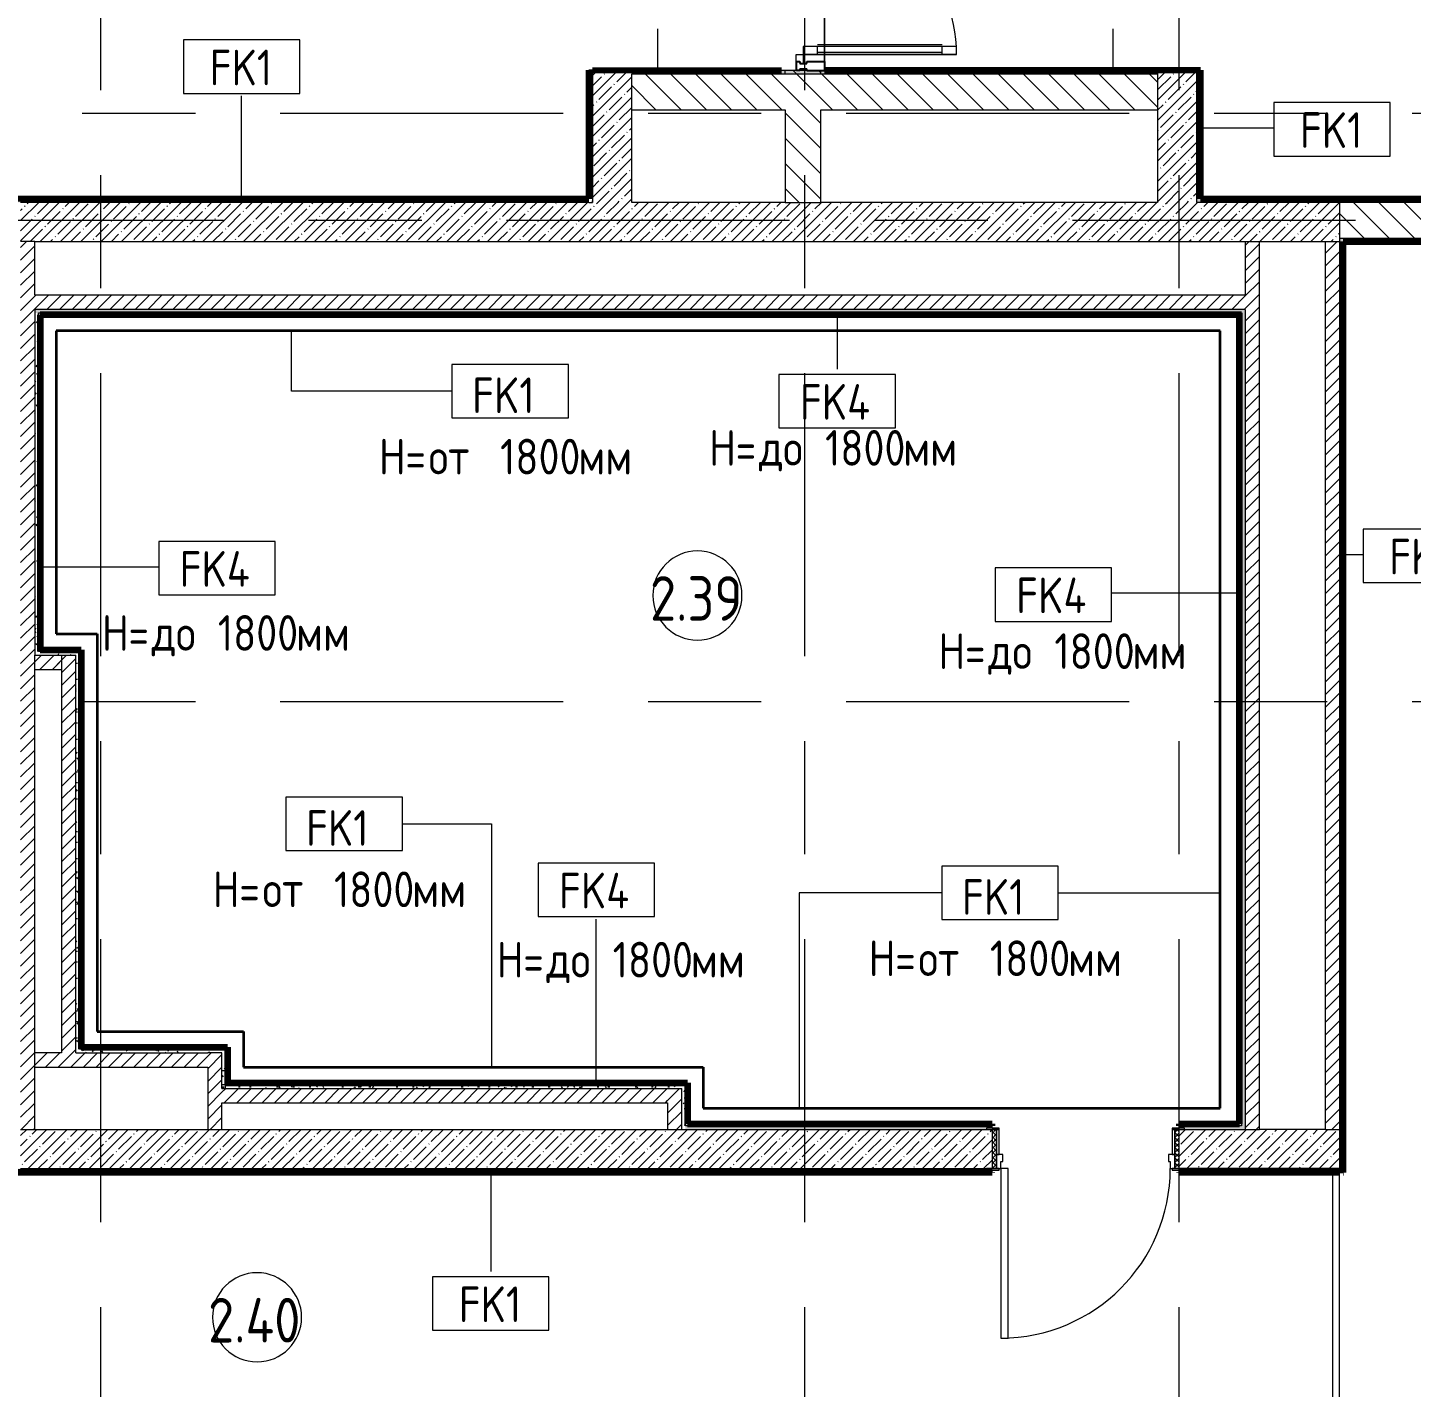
# Model space of a CAD drawing. Header units: millimetres. Extents: x 81731 to 272849, y -8553 to 29000.
# Drawn here: x 94250 to 102012, y 3953 to 11580 of the extents above; entities that cross this region are included whole.
import ezdxf

# ---------------------------------------------------------------- set-up
doc = ezdxf.new("R2010")
doc.units = ezdxf.units.MM
doc.linetypes.add('Осевая', pattern=[3175, 635, -476.25, 1587.5, -476.25])
for name, color, linetype, lineweight in [('A-AREA-IDEN', 7, 'Continuous', 9), ('A-DETL', 7, 'Continuous', 9), ('A-DETL-1', 7, 'Continuous', 35), ('A-DETL-GENF', 7, 'Continuous', 9), ('A-DOOR', 7, 'Continuous', 9), ('A-DOOR-1', 7, 'Continuous', 13), ('A-DOOR-FRAM', 7, 'Continuous', 13), ('A-DOOR-FRAM-1', 7, 'Continuous', 9), ('A-GLAZ-CWMG', 7, 'Continuous', 9), ('A-GLAZ-CWMG-1', 7, 'Continuous', 25), ('A-WALL', 7, 'Continuous', 9), ('A-WALL-IDEN', 7, 'Continuous', 9), ('I-WALL', 7, 'Continuous', 9), ('Оси-2', 7, 'Осевая', 9)]:
    doc.layers.add(name, color=color, linetype=linetype, lineweight=lineweight)
for name, color, linetype, lineweight, true_color in [('A-WALL-2', 7, 'Continuous', 9, 0xff80c0), ('G-ANNO-TEXT-1', 7, 'Continuous', 9, 0x3c3c3c), ('I-WALL-15', 7, 'Continuous', 90, 0x00ff40), ('I-WALL-2', 7, 'Continuous', 9, 0x00ff40), ('I-WALL-4', 7, 'Continuous', 9, 0xc0c0c0), ('I-WALL-7', 7, 'Continuous', 80, 0xff80c0)]:
    doc.layers.add(name, color=color, linetype=linetype, lineweight=lineweight, true_color=true_color)
doc.styles.add('GOST Common', font='GOST_Common.ttf', dxfattribs={"width": 0.9, "height": 250})
doc.styles.add('GOST Common_1', font='GOST_Common.ttf', dxfattribs={"width": 0.9, "height": 200})
pattern_1 = [(45, (0, 0), (-35.35534, 35.35534), [])]
pattern_2 = [(45, (0, 0), (-57.024626, 57.024626), []), (45, (57.025, 0), (-57.024626, 57.024626), [100.806, -20.161, 3.353, -16.808])]
pattern_3 = [(135, (0, 0), (-70.71068, -70.71068), [])]
pattern_4 = [(0, (0, 0), (121.92, 30.48), [10.058, -81.382, 10.058, -81.382, -487.68]), (0, (0, 0), (121.92, 30.48), [-182.88, 10.058, -172.822, 10.058, -81.382, -213.36]), (0, (0, 0), (121.92, 30.48), [-457.2, 10.058, -50.902, 10.058, -142.342]), (120, (45.72, 15.24), (-87.356454, 90.345817), [10.058, -81.382, 10.058, -81.382, -487.68]), (120, (45.72, 15.24), (-87.356454, 90.345817), [-182.88, 10.058, -172.822, 10.058, -81.382, -213.36]), (120, (45.72, 15.24), (-87.356454, 90.345817), [-457.2, 10.058, -50.902, 10.058, -142.342]), (240, (60.96, 76.2), (-34.563546, -120.825817), [10.058, -81.382, 10.058, -81.382, -487.68]), (240, (60.96, 76.2), (-34.563546, -120.825817), [-182.88, 10.058, -172.822, 10.058, -81.382, -213.36]), (240, (60.96, 76.2), (-34.563546, -120.825817), [-457.2, 10.058, -50.902, 10.058, -142.342])]

# ---------------------------------------------------------------- blocks, each defined once
blk = doc.blocks.new('110_Дверь_СКБ_1Ст_Внутренняя1 - Д-7а_л__950x2100h_Туалет-32220591-План отделки стен 2 этажа в осях 23-33')
at = {"layer": 'A-DOOR'}
h = blk.add_hatch(dxfattribs=at)
h.set_pattern_fill('FP_11', color=256, style=0, pattern_type=2)
h.set_pattern_definition([(135, (1776.41, 174.685), (-14.14214, -14.14214), []), (225, (1776.41, 174.685), (14.14214, -14.14214), [])])
h.paths.add_polyline_path([(537.5, 110), (512.5, 110), (512.5, -110), (537.5, -110)])
at = {"layer": 'A-DOOR-FRAM-1'}
h = blk.add_hatch(dxfattribs=at)
h.set_pattern_fill('FP_12', color=256, style=0, pattern_type=2)
h.set_pattern_definition([(45, (-346.384, 174.685), (-14.1421, 14.1421), []), (135, (-346.384, 174.685), (-14.1421, -14.1421), [])])
h.paths.add_polyline_path([(-487.5, 110), (-512.5, 110), (-512.5, -110), (-487.5, -110)])
at = {"layer": 'A-DOOR'}
blk.add_arc((487.5, 110), 950, 90, 180, dxfattribs=at)
at = {"layer": 'A-DOOR-1'}
for p, q in [((487.5, 1060), (447.5, 1060)), ((447.5, 1060), (447.5, 110)), ((487.5, 110), (487.5, 1060)), ((447.5, 110), (487.5, 110))]:
    blk.add_line(p, q, dxfattribs=at)
at = {"layer": 'A-DOOR-FRAM'}
for p, q in [((-472.5, 118), (-542.5, 118)), ((-542.5, 118), (-542.5, 110)), ((-542.5, 110), (-472.5, 110)), ((-487.5, 110), (-512.5, 110)), ((-512.5, 110), (-512.5, -110)), ((-462.5, 110), (-487.5, 110)), ((-487.5, 110), (-487.5, 30)), ((-487.5, -110), (-487.5, 110)), ((-472.5, 110), (-487.5, 110)), ((-487.5, 110), (-487.5, 109)), ((-487.5, 109), (-472.5, 109)), ((-472.5, 110), (-472.5, 118)), ((-472.5, 109), (-472.5, 110)), ((-462.5, 70), (-462.5, 110)), ((487.5, 110), (487.5, 70)), ((512.5, 110), (487.5, 110)), ((567.5, 118), (497.5, 118)), ((497.5, 118), (497.5, 110)), ((512.5, 110), (497.5, 110)), ((497.5, 110), (497.5, 109)), ((497.5, 110), (567.5, 110)), ((497.5, 109), (512.5, 109)), ((512.5, 30), (512.5, 110)), ((537.5, 110), (512.5, 110)), ((512.5, 110), (512.5, -110)), ((512.5, 109), (512.5, 110)), ((537.5, -110), (537.5, 110)), ((567.5, 110), (567.5, 118)), ((-487.5, 30), (-452.5, 30)), ((-472.5, 30), (-487.5, 30)), ((-487.5, 30), (-487.5, -110)), ((-472.5, -110), (-472.5, 30)), ((-452.5, 70), (-462.5, 70)), ((-452.5, 30), (-452.5, 70)), ((487.5, 70), (477.5, 70)), ((477.5, 70), (477.5, 30)), ((477.5, 30), (512.5, 30)), ((512.5, 30), (497.5, 30)), ((497.5, 30), (497.5, -110)), ((512.5, -110), (512.5, 30)), ((-472.5, -110), (-542.5, -110)), ((-542.5, -110), (-542.5, -118)), ((-542.5, -118), (-472.5, -118)), ((-512.5, -110), (-487.5, -110)), ((-487.5, -110), (-472.5, -110)), ((-472.5, -118), (-472.5, -110)), ((497.5, -110), (512.5, -110)), ((567.5, -110), (497.5, -110)), ((497.5, -110), (497.5, -118)), ((497.5, -118), (567.5, -118)), ((512.5, -110), (537.5, -110)), ((567.5, -118), (567.5, -110))]:
    blk.add_line(p, q, dxfattribs=at)
blk = doc.blocks.new('Дверь_Витражная_остекление_ - ВВ-7 остекление-32349468-План отделки стен 2 этажа в осях 23-33')
at = {"layer": 'A-DETL-GENF'}
for p, q in [((-815, -20), (-860, -20)), ((-860, -880), (-860, -20)), ((-815, -20), (-860, -20)), ((-860, -20), (-860, -880)), ((-815, -880), (-815, -20)), ((-815, -880), (-815, -20)), ((865, -880), (865, -20)), ((865, -20), (865, -880)), ((-860, -100), (-815, -100)), ((-850, -800), (-850, -100)), ((-806, -800), (-806, -100)), ((856, -800), (856, -100)), ((900, -100), (865, -100)), ((900, -800), (900, -139.5)), ((910, -880), (910, -139.5)), ((910, -880), (910, -139.5)), ((-860, -800), (-815, -800)), ((910, -800), (865, -800)), ((-860, -880), (-815, -880)), ((-860, -880), (-815, -880)), ((910, -880), (865, -880)), ((865, -880), (910, -880))]:
    blk.add_line(p, q, dxfattribs=at)
at = {"layer": 'A-DOOR'}
for p, q in [((-860, -880), (-860, -20)), ((860, -880), (860, -20))]:
    blk.add_line(p, q, dxfattribs=at)
for centre, start, end in [((-860, -20), 270, 0), ((860, -20), 180, 270)]:
    blk.add_arc(centre, 860, start, end, dxfattribs=at)
at = {"layer": 'A-DOOR-1'}
for p, q in [((-910, 20), (-860, 20)), ((-910, 17), (-910, 20)), ((-860, 20), (-860, -20)), ((860, 20), (910, 20)), ((860, -20), (860, 20)), ((910, 20), (910, 17)), ((-860, -20), (-910, -20)), ((910, -20), (860, -20))]:
    blk.add_line(p, q, dxfattribs=at)
blk = doc.blocks.new('Прямоугольный импост - Импост структурный с накладкой - 160мм Темный-32310142-План отделки стен 2 этажа в осях 23-33')
at = {"layer": 'A-GLAZ-CWMG'}
blk.add_line((0, -139.5), (-50, -139.5), dxfattribs=at)
at = {"layer": 'A-GLAZ-CWMG-1'}
for p, q in [((0, 17), (-50, 17)), ((-50, 17), (-50, 0)), ((-50, 0), (-40, 0)), ((-40, 0), (-40, -40)), ((-10, 0), (0, 0)), ((-10, 0), (-10, -40)), ((0, 0), (0, 17)), ((-40, -40), (-50, -40)), ((-50, -40), (-50, -139.5)), ((0, -40), (-10, -40)), ((0, -40), (0, -139.5))]:
    blk.add_line(p, q, dxfattribs=at)
blk = doc.blocks.new('Прямоугольный импост - Импост структурный с накладкой - 160мм Темный-32470442-План отделки стен 2 этажа в осях 23-33')
at = {"layer": 'A-GLAZ-CWMG-1'}
for p, q in [((-50, -140), (-50, -139.5)), ((-50, -140), (0, -140)), ((0, -140), (0, -139.5))]:
    blk.add_line(p, q, dxfattribs=at)
blk = doc.blocks.new('Прямоугольный импост - Импост структурный с накладкой - 160мм Темный-31920698-План отделки стен 2 этажа в осях 23-33')
at = {"layer": 'A-GLAZ-CWMG'}
for p, q in [((98720.5, 13190), (98721, 13190)), ((98720.5, 11390), (98720.5, 13190)), ((98721, 13190), (98721, 11390)), ((98721, 11390), (98720.5, 11390))]:
    blk.add_line(p, q, dxfattribs=at)
blk = doc.blocks.new('Марка_Помещения - Номер-25198446-План отделки стен 2 этажа в осях 23-33')
at = {"layer": 'A-AREA-IDEN'}
for start, end in [(360, 180), (180, 360)]:
    blk.add_arc((0, 0), 2.5, start, end, dxfattribs=at)
blk = doc.blocks.new('М_стена_0001 - Типоразмер_без рамки-25382661-План отделки стен 2 этажа в осях 23-33')
at = {"layer": 'A-WALL-IDEN'}
for p, q in [((3.258, 1.523), (-3.273, 1.523)), ((-3.273, 1.523), (-3.273, -1.477)), ((3.258, -1.477), (3.258, 1.523)), ((-3.273, -1.477), (3.258, -1.477))]:
    blk.add_line(p, q, dxfattribs=at)

msp = doc.modelspace()

# ---------------------------------------------------------------- hatches: boundary and pattern name
at = {"layer": 'I-WALL'}
h = msp.add_hatch(dxfattribs=at)
h.set_pattern_fill('FP_4', color=256, style=0, pattern_type=2)
h.set_pattern_definition(pattern_3)
h.paths.add_polyline_path([(98500, 11320), (98700, 11320), (98700, 11340), (98500, 11340)])
h.paths.add_polyline_path([(98500, 13240), (98700, 13240), (98700, 13400), (98500, 13400), (98500, 13390)])
h = msp.add_hatch(dxfattribs=at)
h.set_pattern_fill('FP_39', color=256, style=0, pattern_type=2)
h.set_pattern_definition(pattern_4)
h.paths.add_polyline_path([(97399, 10600), (97419, 10600), (97419, 11341), (97399, 11341), (97399, 10620)])
h = msp.add_hatch(dxfattribs=at)
h.set_pattern_fill('FP_2', color=256, style=0, pattern_type=2)
h.set_pattern_definition(pattern_2)
h.paths.add_polyline_path([(97639, 10600), (97639, 11340), (97419, 11340), (97419, 10600), (97506.4, 10600)])
h = msp.add_hatch(dxfattribs=at)
h.set_pattern_fill('FP_39', color=256, style=0, pattern_type=2)
h.set_pattern_definition(pattern_4)
h.paths.add_polyline_path([(97639, 11320), (100589, 11320), (100589, 11340), (97639, 11340)])
h = msp.add_hatch(dxfattribs=at)
h.set_pattern_fill('FP_2', color=256, style=0, pattern_type=2)
h.set_pattern_definition(pattern_2)
h.paths.add_polyline_path([(100809, 10600), (100809, 11340), (100589, 11340), (100589, 10600)])
h = msp.add_hatch(dxfattribs=at)
h.set_pattern_fill('FP_39', color=256, style=0, pattern_type=2)
h.set_pattern_definition(pattern_4)
h.paths.add_polyline_path([(100829, 10620), (100829, 11340), (100809, 11340), (100809, 10620)])
h = msp.add_hatch(dxfattribs=at)
h.set_pattern_fill('FP_4', color=256, style=0, pattern_type=2)
h.set_pattern_definition(pattern_3)
h.paths.add_polyline_path([(100092.3, 11120), (100589, 11120), (100589, 11320), (97639, 11320), (97639, 11120), (98700, 11120)])
h = msp.add_hatch(dxfattribs=at)
h.set_pattern_fill('FP_4', color=256, style=0, pattern_type=2)
h.set_pattern_definition(pattern_3)
h.paths.add_polyline_path([(98500, 10600), (98700, 10600), (98700, 11120), (98500, 11120)])
h = msp.add_hatch(dxfattribs=at)
h.set_pattern_fill('FP_39', color=256, style=0, pattern_type=2)
h.set_pattern_definition(pattern_4)
h.paths.add_polyline_path([(89223.5, 10600), (89930, 10600), (89930, 10608), (89985, 10608), (89985, 10620), (89223.5, 10620)])
h.paths.add_polyline_path([(97399, 10600), (97398, 10620), (93460, 10620), (93460, 10608), (93490, 10608), (93490, 10600), (94920.4, 10600)])
h.paths.add_polyline_path([(91440, 10600), (92480, 10600), (92480, 10608), (92510, 10608), (92510, 10620), (91385, 10620), (91385, 10608), (91440, 10608), (91440, 10601)])
h = msp.add_hatch(dxfattribs=at)
h.set_pattern_fill('FP_2', color=256, style=0, pattern_type=2)
h.set_pattern_definition(pattern_2)
h.paths.add_polyline_path([(94920.4, 10380), (101610, 10380), (101610, 10600), (94210, 10600), (94210, 10380), (94290, 10380)])
h = msp.add_hatch(dxfattribs=at)
h.set_pattern_fill('FP_39', color=256, style=0, pattern_type=2)
h.set_pattern_definition(pattern_4)
h.paths.add_polyline_path([(107650, 10600), (107650, 10608), (107705, 10608), (107705, 10620), (105095, 10620), (105095, 10608), (105125, 10608), (105125, 10600), (107130, 10600)])
h.paths.add_polyline_path([(121190, 10600), (121189, 10620), (111180, 10620), (111180, 10608), (111210, 10608), (111210, 10600), (120779.7, 10600)])
h.paths.add_polyline_path([(103615, 10600), (103615, 10608), (103645, 10608), (103645, 10620), (100809, 10620), (100809, 10600), (102678.2, 10600)])
h.paths.add_polyline_path([(110200, 10600), (110200, 10608), (110230, 10608), (110230, 10620), (109105, 10620), (109105, 10608), (109160, 10608), (109160, 10600)])
h = msp.add_hatch(dxfattribs=at)
h.set_pattern_fill('FP_4', color=256, style=0, pattern_type=2)
h.set_pattern_definition(pattern_3)
h.paths.add_polyline_path([(105125, 10400), (107130, 10400), (107130, 10600), (105095, 10600), (105095, 10400)])
h.paths.add_polyline_path([(102678.2, 10400), (103645, 10400), (103645, 10600), (101610, 10600), (101610, 10400)])
h = msp.add_hatch(dxfattribs=at)
h.set_pattern_fill('FP_5', color=256, style=0, pattern_type=2)
h.set_pattern_definition(pattern_1)
h.paths.add_polyline_path([(94290, 5400), (94290, 10380), (94210, 10380), (94210, 5400)])
h = msp.add_hatch(dxfattribs=at)
h.set_pattern_fill('FP_5', color=256, style=0, pattern_type=2)
h.set_pattern_definition(pattern_1)
h.paths.add_polyline_path([(101080, 5400), (101160, 5400), (101160, 10380), (101080, 10380), (101080, 8220.6)])
h = msp.add_hatch(dxfattribs=at)
h.set_pattern_fill('FP_5', color=256, style=0, pattern_type=2)
h.set_pattern_definition(pattern_1)
h.paths.add_polyline_path([(101530, 5400), (101610, 5400), (101610, 10380), (101530, 10380), (101530, 8220.6)])
h = msp.add_hatch(dxfattribs=at)
h.set_pattern_fill('FP_39', color=256, style=0, pattern_type=2)
h.set_pattern_definition(pattern_4)
h.paths.add_polyline_path([(105264.1, 10380), (107110, 10380), (107110, 10400), (105125, 10399.7), (105125, 10392), (105095, 10392), (105095, 10380), (105125, 10380)])
h.paths.add_polyline_path([(101630, 10380), (103645, 10380), (103645, 10392), (103615, 10392), (103615, 10400), (101610, 10400), (101610, 10380)])
h = msp.add_hatch(dxfattribs=at)
h.set_pattern_fill('FP_39', color=256, style=0, pattern_type=2)
h.set_pattern_definition(pattern_4)
h.paths.add_polyline_path([(101610, 5159), (101630, 5159), (101630, 10380), (101610, 10380), (101610, 5160)])
h = msp.add_hatch(dxfattribs=at)
h.set_pattern_fill('FP_5', color=256, style=0, pattern_type=2)
h.set_pattern_definition(pattern_1)
h.paths.add_polyline_path([(101080, 10000), (101080, 10080), (94290, 10080), (94290, 10000), (101060, 10000)])
h = msp.add_hatch(dxfattribs=at)
h.set_pattern_fill('FP_39', color=256, style=0, pattern_type=2)
h.set_pattern_definition(pattern_4)
h.paths.add_polyline_path([(100092.3, 9980), (101060, 9980), (101060, 10000), (94290, 10000), (94290, 9980), (97506.4, 9980)])
h = msp.add_hatch(dxfattribs=at)
h.set_pattern_fill('FP_39', color=256, style=0, pattern_type=2)
h.set_pattern_definition(pattern_4)
h.paths.add_polyline_path([(94310, 8060), (94310, 9980), (94290, 9980), (94290, 8060)])
h = msp.add_hatch(dxfattribs=at)
h.set_pattern_fill('FP_39', color=256, style=0, pattern_type=2)
h.set_pattern_definition(pattern_4)
h.paths.add_polyline_path([(101060, 5400), (101080, 5400), (101080, 10000), (101060, 10000), (101060, 5420)])
h = msp.add_hatch(dxfattribs=at)
h.set_pattern_fill('FP_39', color=256, style=0, pattern_type=2)
h.set_pattern_definition(pattern_4)
h.paths.add_polyline_path([(94310, 8060), (94540, 8060), (94540, 8080), (94310, 8080)])
h = msp.add_hatch(dxfattribs=at)
h.set_pattern_fill('FP_5', color=256, style=0, pattern_type=2)
h.set_pattern_definition(pattern_1)
h.paths.add_polyline_path([(94290, 7980), (94440, 7980), (94440, 8060), (94290, 8060)])
h = msp.add_hatch(dxfattribs=at)
h.set_pattern_fill('FP_5', color=256, style=0, pattern_type=2)
h.set_pattern_definition(pattern_1)
h.paths.add_polyline_path([(94290, 7980), (94520, 7980), (94520, 8060), (94290, 8060)])
h = msp.add_hatch(dxfattribs=at)
h.set_pattern_fill('FP_39', color=256, style=0, pattern_type=2)
h.set_pattern_definition(pattern_4)
h.paths.add_polyline_path([(94540, 5830), (94540, 8060), (94520, 8060), (94520, 5830)])
h = msp.add_hatch(dxfattribs=at)
h.set_pattern_fill('FP_5', color=256, style=0, pattern_type=2)
h.set_pattern_definition(pattern_1)
h.paths.add_polyline_path([(94440, 5830), (94520, 5830), (94520, 7980), (94440, 7980), (94440, 6133.9)])
h = msp.add_hatch(dxfattribs=at)
h.set_pattern_fill('FP_5', color=256, style=0, pattern_type=2)
h.set_pattern_definition(pattern_1)
h.paths.add_polyline_path([(94920.4, 5750), (95260, 5750), (95260, 5830), (94290, 5830), (94290, 5750)])
h = msp.add_hatch(dxfattribs=at)
h.set_pattern_fill('FP_39', color=256, style=0, pattern_type=2)
h.set_pattern_definition(pattern_4)
h.paths.add_polyline_path([(94540, 5830), (95360, 5830), (95360, 5850), (94540, 5850)])
h = msp.add_hatch(dxfattribs=at)
h.set_pattern_fill('FP_5', color=256, style=0, pattern_type=2)
h.set_pattern_definition(pattern_1)
h.paths.add_polyline_path([(95340, 5400), (95340, 5830), (95260, 5830), (95260, 5400)])
h = msp.add_hatch(dxfattribs=at)
h.set_pattern_fill('FP_39', color=256, style=0, pattern_type=2)
h.set_pattern_definition(pattern_4)
h.paths.add_polyline_path([(95340, 5630), (95360, 5630), (95360, 5830), (95340, 5830)])
h = msp.add_hatch(dxfattribs=at)
h.set_pattern_fill('FP_39', color=256, style=0, pattern_type=2)
h.set_pattern_definition(pattern_4)
h.paths.add_polyline_path([(97940, 5630), (97940, 5650), (95340, 5650), (95340, 5630), (97920, 5630)])
h = msp.add_hatch(dxfattribs=at)
h.set_pattern_fill('FP_5', color=256, style=0, pattern_type=2)
h.set_pattern_definition(pattern_1)
h.paths.add_polyline_path([(97840, 5550), (97840, 5630), (95340, 5630), (95340, 5550), (97506.4, 5550)])
h = msp.add_hatch(dxfattribs=at)
h.set_pattern_fill('FP_5', color=256, style=0, pattern_type=2)
h.set_pattern_definition(pattern_1)
h.paths.add_polyline_path([(97920, 5400), (97920, 5630), (97840, 5630), (97840, 5400)])
h = msp.add_hatch(dxfattribs=at)
h.set_pattern_fill('FP_39', color=256, style=0, pattern_type=2)
h.set_pattern_definition(pattern_4)
h.paths.add_polyline_path([(97940, 5400), (97940, 5630), (97920, 5630), (97920, 5400)])
h = msp.add_hatch(dxfattribs=at)
h.set_pattern_fill('FP_2', color=256, style=0, pattern_type=2)
h.set_pattern_definition(pattern_2)
h.paths.add_polyline_path([(101610, 5180), (101610, 5400), (100710, 5400), (100710, 5180), (101570, 5180)])
h.paths.add_polyline_path([(94920.4, 5180), (99660, 5180), (99660, 5400), (94210, 5400), (94210, 5180)])
h = msp.add_hatch(dxfattribs=at)
h.set_pattern_fill('FP_39', color=256, style=0, pattern_type=2)
h.set_pattern_definition(pattern_4)
h.paths.add_polyline_path([(100740, 5400), (101060, 5400), (101060, 5420), (100710, 5420), (100710, 5408), (100740, 5408), (100740, 5401.7)])
h.paths.add_polyline_path([(97940, 5400), (99630, 5400), (99630, 5408), (99660, 5408), (99660, 5420), (97940, 5420)])
h = msp.add_hatch(dxfattribs=at)
h.set_pattern_fill('FP_39', color=256, style=0, pattern_type=2)
h.set_pattern_definition(pattern_4)
h.paths.add_polyline_path([(101570, 5160), (101570, 5180), (100740, 5179.3), (100740, 5172), (100710, 5172), (100710, 5160), (100740, 5160)])
h.paths.add_polyline_path([(94920.4, 5160), (99660, 5160), (99660, 5172), (99630, 5172), (99630, 5180), (94190, 5180), (94190, 5160)])
at = {"layer": 'I-WALL-2'}
for points in [[(101060, 9969), (101060, 9980), (94310, 9980), (94310, 9969), (101049, 9969)], [(94321, 8080), (94321, 9969), (94310, 9969), (94310, 8080)], [(101049, 5431), (101060, 5431), (101060, 9980), (101049, 9980), (101049, 8220.6)], [(94520, 8080), (94551, 8080), (94551, 8091), (94321, 8091), (94321, 8080), (94440, 8080)], [(94551, 5850), (94551, 8080), (94540, 8080), (94540, 5850)], [(95360, 5850), (95371, 5850), (95371, 5861), (94551, 5861), (94551, 5850), (95340, 5850)], [(95360, 5650), (95371, 5650), (95371, 5850), (95360, 5850), (95360, 5830)], [(97506.4, 5650), (97951, 5650), (97951, 5661), (95360, 5661), (95360, 5650)], [(97951, 5420), (97951, 5650), (97940, 5650), (97940, 5420)]]:
    msp.add_hatch(color=256, dxfattribs=at).paths.add_polyline_path(points)
h = msp.add_hatch(color=256, dxfattribs=at)
h.paths.add_polyline_path([(101060, 5420), (101060, 5431), (100710, 5431), (100710, 5420)])
h.paths.add_polyline_path([(99660, 5420), (99660, 5431), (97951, 5431), (97951, 5420)])

# ---------------------------------------------------------------- linework, layer by layer
at = {"layer": 'A-DETL'}
for p, q in [((95730.5, 9541.5), (95730.5, 9880)), ((97283.6, 9691.5), (96630.5, 9691.5)), ((96630.5, 9691.5), (96630.5, 9391.5)), ((97283.6, 9391.5), (97283.6, 9691.5)), ((96630.5, 9541.5), (95730.5, 9541.5)), ((96630.5, 9391.5), (97283.6, 9391.5)), ((96351.9, 7264.2), (95698.8, 7264.2)), ((95698.8, 7264.2), (95698.8, 6964.2)), ((96351.9, 6964.2), (96351.9, 7264.2)), ((96351.9, 7114.2), (96851.9, 7114.2)), ((96851.9, 7114.2), (96851.9, 5750)), ((95698.8, 6964.2), (96351.9, 6964.2)), ((100031.6, 6877.5), (99378.5, 6877.5)), ((99378.5, 6877.5), (99378.5, 6577.5)), ((100031.6, 6577.5), (100031.6, 6877.5)), ((99378.5, 6727.5), (98578.5, 6727.5)), ((98578.5, 6727.5), (98578.5, 5520)), ((100031.6, 6727.5), (100940, 6727.5)), ((99378.5, 6577.5), (100031.6, 6577.5))]:
    msp.add_line(p, q, dxfattribs=at)
at = {"layer": 'A-DETL-1'}
for p, q in [((100940, 9880), (94410, 9880)), ((94410, 9880), (94410, 8180)), ((100940, 5520), (100940, 9880)), ((94410, 8180), (94640, 8180)), ((94640, 8180), (94640, 5950)), ((94640, 5950), (95460, 5950)), ((95460, 5950), (95460, 5750)), ((95460, 5750), (98040, 5750)), ((98040, 5750), (98040, 5520)), ((98040, 5520), (100940, 5520))]:
    msp.add_line(p, q, dxfattribs=at)
at = {"layer": 'A-WALL'}
for p, q in [((97639, 11340), (97639, 11320)), ((100589, 11340), (100589, 11320)), ((100809, 10600), (100809, 11340)), ((97399, 10620), (93460, 10620)), ((97399, 10600), (97419, 10600)), ((98500, 10600), (98700, 10600)), ((103615, 10600), (100809, 10600)), ((103645, 10620), (100829, 10620)), ((94290, 10380), (94210, 10380)), ((101610, 10400), (103615, 10400)), ((101080, 10000), (94290, 10000)), ((94290, 10000), (94290, 8060)), ((101080, 10000), (101080, 5400)), ((94520, 5830), (95260, 5830)), ((95340, 5630), (95340, 5830)), ((95340, 5630), (95360, 5630)), ((94210, 5400), (94290, 5400)), ((97920, 5400), (99630, 5400)), ((100740, 5400), (101160, 5400)), ((101530, 5400), (101610, 5400)), ((94210, 5180), (99630, 5180)), ((101610, 5180), (100740, 5180)), ((101570, 5160), (101570, 5180))]:
    msp.add_line(p, q, dxfattribs=at)
at = {"layer": 'A-WALL-2'}
for p, q in [((97419, 11341), (97419, 11340)), ((101610, 5159), (101610, 5160))]:
    msp.add_line(p, q, dxfattribs=at)
at = {"layer": 'A-WALL-IDEN'}
for p, q in [((97786.1, 11340.5), (97786.1, 11573.2)), ((100340.1, 11340.5), (100340.1, 11573.2)), ((95450.2, 10620.5), (95450.2, 11197.2)), ((100829.5, 11018), (101240.4, 11018)), ((98791.4, 9974.5), (98791.4, 9665.3)), ((101630.5, 8625.7), (101741.4, 8625.7)), ((94315.5, 8556.3), (94984.9, 8556.3)), ((101054.5, 8408.2), (100331.3, 8408.2)), ((97439.6, 5655.5), (97439.6, 6580.2)), ((96847.6, 5159.5), (96847.6, 4603.7))]:
    msp.add_line(p, q, dxfattribs=at)
at = {"layer": 'I-WALL-15'}
for p, q in [((101060, 9969), (94321, 9969)), ((94321, 9969), (94321, 8080)), ((101049, 5431), (101049, 9980)), ((94321, 8091), (94551, 8091)), ((94551, 8091), (94551, 5850)), ((94551, 5861), (95371, 5861)), ((95371, 5861), (95371, 5650)), ((95360, 5661), (97951, 5661)), ((97951, 5661), (97951, 5431)), ((97951, 5431), (99660, 5431)), ((99660, 5420), (99660, 5431)), ((100710, 5431), (101049, 5431)), ((100710, 5431), (100710, 5420))]:
    msp.add_line(p, q, dxfattribs=at)
at = {"layer": 'I-WALL-4'}
for p, q in [((97419, 11341), (97399, 11341)), ((97419, 11340), (97419, 10600)), ((98721, 11340), (98479, 11340)), ((98500, 11320), (98500, 11340)), ((98700, 11320), (98700, 11340)), ((100589, 11320), (97639, 11320)), ((97639, 10600), (97639, 11320)), ((100589, 11320), (97639, 11320)), ((100589, 11320), (100589, 10600)), ((97639, 11120), (98500, 11120)), ((98500, 11120), (98500, 10600)), ((98700, 10600), (98700, 11120)), ((98700, 11120), (100589, 11120)), ((97399, 10600), (94210, 10600)), ((98500, 10600), (97639, 10600)), ((100589, 10600), (98700, 10600)), ((101610, 10600), (101610, 5160)), ((94290, 10080), (94290, 10380)), ((94290, 10380), (101610, 10380)), ((101080, 10380), (101080, 10080)), ((101160, 5400), (101160, 10380)), ((101530, 10380), (101530, 5400)), ((101080, 10080), (94290, 10080)), ((94310, 9980), (101060, 9980)), ((94310, 8080), (94310, 9980)), ((101060, 9980), (101060, 5420)), ((94540, 8080), (94310, 8080)), ((94540, 5850), (94540, 8080)), ((94290, 5400), (94290, 8060)), ((94290, 8060), (94520, 8060)), ((94440, 8060), (94440, 5830)), ((94520, 5830), (94520, 8060)), ((94290, 7980), (94440, 7980)), ((94440, 5830), (94290, 5830)), ((95360, 5850), (94540, 5850)), ((95340, 5830), (95260, 5830)), ((95360, 5630), (95360, 5850)), ((94290, 5750), (95260, 5750)), ((95260, 5750), (95260, 5400)), ((97940, 5650), (95340, 5650)), ((95360, 5630), (97920, 5630)), ((97920, 5400), (97920, 5630)), ((97940, 5420), (97940, 5650)), ((95340, 5550), (97840, 5550)), ((95340, 5400), (95340, 5550)), ((97840, 5550), (97840, 5400)), ((94290, 5400), (97920, 5400)), ((99660, 5420), (97940, 5420)), ((99660, 5408), (99660, 5420)), ((101060, 5420), (100710, 5420)), ((100710, 5420), (100710, 5408)), ((101530, 5400), (101160, 5400)), ((99660, 5160), (99660, 5172)), ((100710, 5172), (100710, 5160)), ((101570, 5160), (101570, 2970)), ((101610, 2970), (101610, 5159)), ((101610, 5159), (101630, 5159)), ((101630, 5159), (101630, 5159))]:
    msp.add_line(p, q, dxfattribs=at)
at = {"layer": 'I-WALL-7'}
for p, q in [((97398, 11341), (97398, 10621)), ((97399, 11341), (97398, 11341)), ((97399, 10620), (97399, 11341)), ((97419, 11341), (98479, 11341)), ((98479, 11340), (97419, 11340)), ((98479, 11341), (98479, 11340)), ((100830, 11341), (98721, 11341)), ((98721, 11340), (98721, 11341)), ((100829, 11340), (98721, 11340)), ((100829, 10620), (100829, 11340)), ((100830, 11341), (100830, 10620)), ((97398, 10621), (93460, 10621)), ((103645, 10621), (100829, 10621)), ((103645, 10380), (101630, 10380)), ((101630, 10380), (101630, 5159)), ((101631, 10379), (103645, 10379)), ((101631, 5159), (101631, 10379)), ((94189, 5159), (99660, 5159)), ((99660, 5160), (94190, 5160)), ((99660, 5159), (99660, 5160)), ((101610, 5160), (100710, 5160)), ((100710, 5160), (100710, 5159)), ((100710, 5159), (101610, 5159)), ((101630, 5159), (101631, 5159))]:
    msp.add_line(p, q, dxfattribs=at)
at = {"layer": 'Оси-2'}
for p, q in [((100710, 593.7), (100710, 19528.3)), ((94660, 593.7), (94660, 19415.1)), ((98610, 593.7), (98610, 19415.1)), ((85030.7, 11100), (120319, 11100)), ((86300.7, 10500), (120319, 10500)), ((85030.7, 7800), (122760, 7800))]:
    msp.add_line(p, q, dxfattribs=at)

# ---------------------------------------------------------------- block references
at = {"layer": 'A-AREA-IDEN', "xscale": 99.99999999999993, "yscale": 99.99999999999993, "zscale": 99.99999999999993}
for p in [(98007.2, 8394.9), (95536.7, 4346.2)]:
    msp.add_blockref('Марка_Помещения - Номер-25198446-План отделки стен 2 этажа в осях 23-33', p, dxfattribs=at)
at = {"layer": 'A-DOOR'}
for name, p, rotation in [('Дверь_Витражная_остекление_ - ВВ-7 остекление-32349468-План отделки стен 2 этажа в осях 23-33', (98581, 12290), 89.99999999999993), ('110_Дверь_СКБ_1Ст_Внутренняя1 - Д-7а_л__950x2100h_Туалет-32220591-План отделки стен 2 этажа в осях 23-33', (100197.5, 5290), 180)]:
    msp.add_blockref(name, p, dxfattribs=dict(at, rotation=rotation))
at = {"layer": 'A-GLAZ-CWMG'}
msp.add_blockref('Прямоугольный импост - Импост структурный с накладкой - 160мм Темный-31920698-План отделки стен 2 этажа в осях 23-33', (0, 0), dxfattribs=at)
at = {"layer": 'A-GLAZ-CWMG', "extrusion": (0, 0, -1), "rotation": 270.0000000000001}
msp.add_blockref('Прямоугольный импост - Импост структурный с накладкой - 160мм Темный-32470442-План отделки стен 2 этажа в осях 23-33', (-98581, 11340), dxfattribs=at)
at = {"layer": 'A-GLAZ-CWMG-1', "extrusion": (0, 0, -1), "rotation": 270.0000000000001}
msp.add_blockref('Прямоугольный импост - Импост структурный с накладкой - 160мм Темный-32310142-План отделки стен 2 этажа в осях 23-33', (-98581, 11340), dxfattribs=at)
at = {"layer": 'A-WALL-IDEN', "xscale": 99.99999999999993, "yscale": 99.99999999999993, "zscale": 99.99999999999993}
for p in [(95451, 11358.8), (101567.8, 11007.5), (98792.1, 9482.9), (95312.3, 8545.9), (102068.8, 8615.2), (100005.5, 8397.7), (97440.4, 6741.8), (96848.4, 4421.2)]:
    msp.add_blockref('М_стена_0001 - Типоразмер_без рамки-25382661-План отделки стен 2 этажа в осях 23-33', p, dxfattribs=at)

# ---------------------------------------------------------------- texts
at = {"layer": 'A-AREA-IDEN', "char_height": 250, "attachment_point": 1, "style": 'GOST Common'}
for s, insert, width in [('2.39', (97741.5, 8503.4), 663.797), ('2.40', (95262, 4454.8), 685.443)]:
    msp.add_mtext(s, dxfattribs=dict(at, insert=insert, width=width))
at = {"layer": 'A-WALL-IDEN', "char_height": 200, "attachment_point": 1, "style": 'GOST Common_1'}
for s, insert, width in [('FK1', (95270.8, 11456.8), 447.342), ('FK1', (101387.5, 11105.6), 447.342), ('FK4', (98582.2, 9580.9), 519.493), ('FK1', (101888.5, 8713.3), 447.342), ('FK4', (95102.3, 8643.9), 519.493), ('FK4', (99795.6, 8495.7), 519.493), ('FK4', (97230.5, 6839.8), 519.493), ('FK1', (96668.2, 4519.2), 447.342)]:
    msp.add_mtext(s, dxfattribs=dict(at, insert=insert, width=width))
at = {"layer": 'G-ANNO-TEXT-1', "char_height": 200, "attachment_point": 1, "style": 'GOST Common_1'}
for s, insert, width in [('FK1', (96743.3, 9618.1), 447.342), ('\\fGOST Common|b0|i0|c204|p34|;\\W.9;Н', (98072.3, 9323.2), 180.38), (' 1800', (98614.1, 9323.2), 663.797), ('\\fGOST Common|b0|i0|c204|p34|;\\W.9;Н', (96219.4, 9274.1), 180.38), (' 1800', (96790.9, 9274.1), 663.797), ('\\fGOST Common|b0|i0|c204|p34|;\\W.9;=', (98221.2, 9323.2), 158.734), ('до', (98352.1, 9323.2), 317.468), ('мм', (99161.8, 9323.2), 360.759), ('\\fGOST Common|b0|i0|c204|p34|;\\W.9;=', (96368.3, 9274.1), 158.734), ('от', (96499.2, 9274.1), 353.544), ('мм', (97338.6, 9274.1), 360.759), ('\\fGOST Common|b0|i0|c204|p34|;\\W.9;Н', (94665.7, 8285), 180.38), (' 1800', (95207.5, 8285), 663.797), ('\\fGOST Common|b0|i0|c204|p34|;\\W.9;=', (94814.6, 8285), 158.734), ('до', (94945.5, 8285), 317.468), ('мм', (95755.2, 8285), 360.759), ('\\fGOST Common|b0|i0|c204|p34|;\\W.9;Н', (99358.8, 8182.8), 180.38), (' 1800', (99900.6, 8182.8), 663.797), ('\\fGOST Common|b0|i0|c204|p34|;\\W.9;=', (99507.6, 8182.8), 158.734), ('до', (99638.6, 8182.8), 317.468), ('мм', (100448.2, 8182.8), 360.759), ('FK1', (95811.5, 7190.8), 447.342), ('\\fGOST Common|b0|i0|c204|p34|;\\W.9;Н', (95287.7, 6846.8), 180.38), (' 1800', (95859.2, 6846.8), 663.797), ('\\fGOST Common|b0|i0|c204|p34|;\\W.9;=', (95436.5, 6846.8), 158.734), ('от', (95567.5, 6846.8), 353.544), ('мм', (96406.9, 6846.8), 360.759), ('FK1', (99491.3, 6804), 447.342), ('\\fGOST Common|b0|i0|c204|p34|;\\W.9;Н', (96880.8, 6452.2), 180.38), (' 1800', (97422.5, 6452.2), 663.797), ('\\fGOST Common|b0|i0|c204|p34|;\\W.9;Н', (98967.4, 6460), 180.38), (' 1800', (99538.9, 6460), 663.797), ('\\fGOST Common|b0|i0|c204|p34|;\\W.9;=', (97029.6, 6452.2), 158.734), ('до', (97160.6, 6452.2), 317.468), ('мм', (97970.2, 6452.2), 360.759), ('\\fGOST Common|b0|i0|c204|p34|;\\W.9;=', (99116.2, 6460), 158.734), ('от', (99247.2, 6460), 353.544), ('мм', (100086.6, 6460), 360.759)]:
    msp.add_mtext(s, dxfattribs=dict(at, insert=insert, width=width))

doc.saveas('drawing.dxf')
